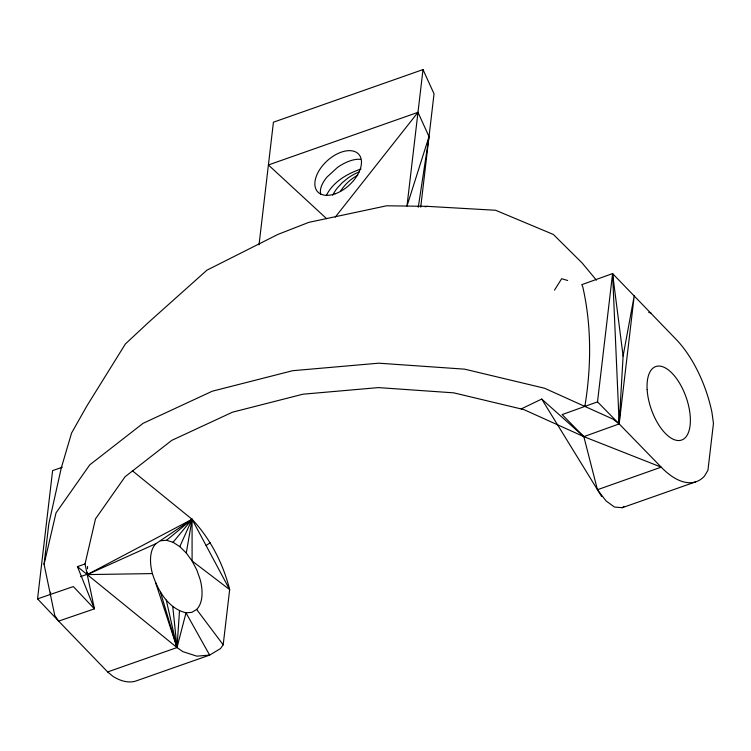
<?xml version="1.0" encoding="UTF-8"?>
<svg xmlns="http://www.w3.org/2000/svg" width="751" height="751" viewBox="0 0 751 751"><rect width="100%" height="100%" fill="white"/><g stroke="black" fill="none" stroke-linecap="round" stroke-linejoin="round"><path stroke-width="1.13" d="M619.594 411.126L619.181 423.911L661.209 467.15A83.07 39.315 70.6 0 0 704.438 476.172L707.94 470.304L713.45 423.367L711.939 412.327A83.07 39.315 70.6 0 0 676.2 339.461L612.581 273.58L581.772 284.676L582.738 286.675C591.675 326.009 591.384 366.741 584.851 406.413M87.341 572.271L87.247 574.599L177.001 647.55L182.887 651.643L196.818 656.158L209.651 655.107L220.531 648.573L223.188 644.799L229.665 589.629C223.197 563.691 210.421 538.814 192.068 519.279L132.336 470.736M87.473 568.779L87.567 566.451M160.714 540.748L166.562 540.279L173.068 542.288L179.799 546.625L186.286 552.999L192.096 560.978L229.665 589.629L192.068 519.279L155.936 543.658A38.677 21.169 64.3 0 0 152.415 573.586C157.56 590.145 167.98 608.394 186.004 612.825L209.651 655.107L135.762 681.054A85.135 40.291 70.6 0 1 112.828 676.266L107.646 671.948L58.634 621.124L54.776 615.51L44.065 564.32L56.006 512.933L89.773 464.841L143.066 423.329L212.261 391.215L292.646 370.703L378.729 363.184L464.653 369.163L544.55 388.239L612.994 419.114L619.181 423.911L634.248 295.631L623.105 356.03L619.181 423.911L583.827 436.641L523.822 409.577L453.764 392.848L378.438 387.6L302.963 394.2L232.491 412.186L171.819 440.339L125.088 476.735L95.49 518.903L85.023 563.954L94.41 608.836L58.634 621.124L37.55 598.866L52.617 470.586L62.295 467.263M107.646 671.948L177.001 647.55L179.498 610.826M44.065 564.32L48.824 523.794L61.291 467.92L71.58 433.027L86.947 405.831L125.398 343.949L148.614 322.301L206.938 270.172L277.851 234.443L308.868 222.343L386.681 205.783L427.263 206.347L495.622 210.271L553.356 234.453L582.166 263.019L596.378 280.142M50.373 594.463L50.636 592.192M259.029 244.807L273.43 122.206L423.001 69.59L434.04 93.828L420.729 207.107M423.001 69.59L406.976 206.065L429.018 136.588L417.978 112.34L268.407 164.967L326.619 218.701M612.581 273.58L619.181 423.911L597.514 401.851L612.581 273.58L623.105 356.03M418.279 207.238L429.018 136.588M186.286 552.999L192.068 519.279L87.247 574.599L77.447 566.648L85.023 563.954M155.748 583.076L177.001 647.55L186.004 612.825L191.843 612.356L196.631 609.446A38.677 21.169 64.3 0 0 200.151 579.519L196.818 570.028L192.096 560.978L192.068 519.279L166.562 540.279M326.375 195.429C332.918 182.005 347.272 173.547 361.062 169.013M179.799 546.625L192.068 519.279L173.068 542.288M554.52 290.121L561.645 278.705L567.653 280.489M335.256 217.142L417.978 112.34M521.156 408.938L541.724 399.072L597.458 489.718L606.01 500.87L614.459 507.056L622.269 507.695L623.931 506.456M206.103 545.526L210.139 542.757M155.936 543.658L87.247 574.599L152.415 573.586M597.514 401.851L562.161 414.59L583.827 436.641L661.209 467.15L597.458 489.718L583.827 436.641L541.724 399.072M80.46 576.674L86.966 574.384M622.269 507.695L695.642 481.879M37.55 598.866L73.326 586.569L94.41 608.836L77.447 566.648M425.226 206.807L427.263 206.347M648.695 312.341L650.91 313.036M196.631 609.446L223.188 644.799M597.458 489.718L601.626 496.458M160.47 592.126L177.001 647.55L172.768 606.479M166.281 600.105L177.001 647.55M360.527 159.362A27.365 13.039 -36.3 0 0 337.406 167.492L326.91 177.142A28.838 13.743 -36.3 0 0 320.968 194.556M359.006 172.035A27.44 13.415 -36.9 0 0 347.741 178.212L342.118 182.84L337.349 187.957A28.66 14.016 -36.9 0 0 332.721 195.307M340.541 191.27A27.815 17.029 -44 0 1 357.758 175.274M647.146 389.647A38.949 18.428 70.6 0 0 681.335 440.142A38.949 18.428 70.6 0 0 677.637 380.128A38.949 18.428 70.6 0 0 647.146 389.647M335.124 193.814A27.825 16.409 -42.5 0 0 359.71 155.541A27.825 16.409 -42.5 0 0 319.663 169.642A27.825 16.409 -42.5 0 0 335.124 193.814"/></g></svg>
